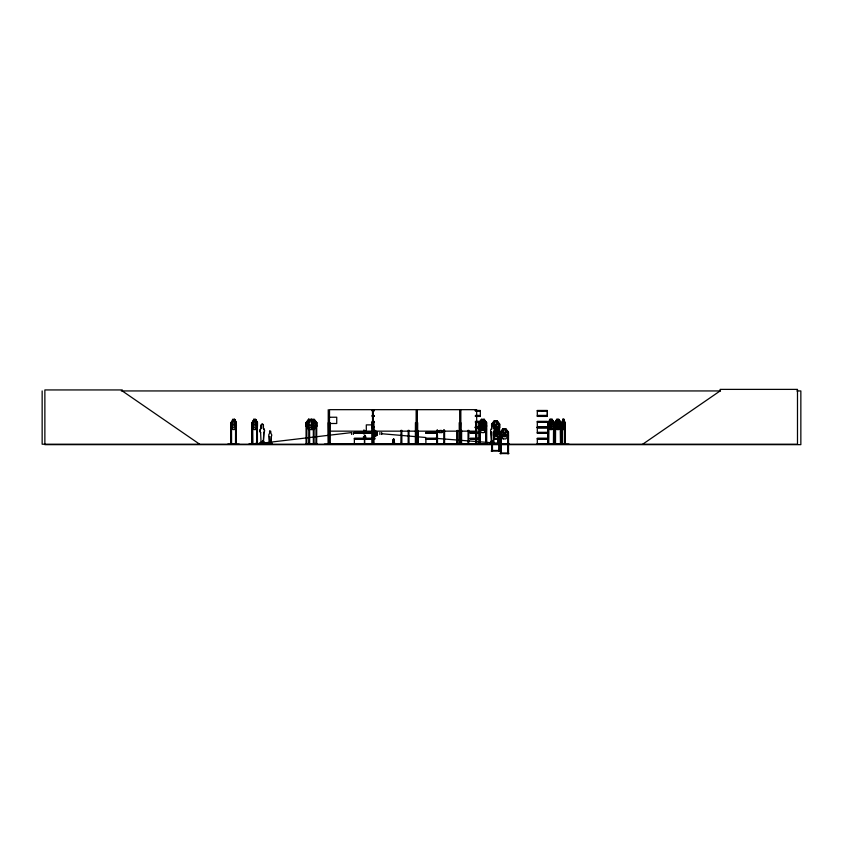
<?xml version="1.0" encoding="UTF-8"?>
<svg xmlns="http://www.w3.org/2000/svg" width="843" height="843" viewBox="0 0 843 843"><rect width="100%" height="100%" fill="white"/><g stroke="black" fill="none" stroke-linecap="round" stroke-linejoin="round"><path stroke-width="1.26" d="M324.355 444.187L332.405 444.092M464.735 444.187L453.566 444.156M562.218 422.606L562.165 444.208M564.599 422.606L565.158 422.722L565.189 444.208M562.566 444.208L562.618 422.459M562.608 422.606L561.881 422.691L561.881 426.105L562.871 429.509L563.946 429.509L564.936 422.691L563.946 419.287L562.871 419.287M235.945 422.606L235.734 444.208M257.041 422.606L256.978 444.208M493.461 442.996L493.977 432.638L493.576 442.996L491.522 442.996L491.111 432.638A2.687 1.949 -90 0 1 491.638 428.413L491.564 424.113L494.261 420.71L496.991 420.71L499.678 424.113L499.678 427.527L496.991 430.931L494.261 430.931M499.794 436.484L499.446 443.386L499.794 436.484A1.791 1.296 -90 0 0 499.52 433.66L499.52 433.66M393.428 444.135L393.639 439.055L392.754 444.135M548.582 422.606L548.477 444.208M553.588 422.606L553.44 444.208M263.279 441.922L263.817 432.638A2.687 2.255 -90 0 0 263.343 428.413L263.343 425.515A1.338 1.128 -90 0 0 262.215 424.166A1.338 1.128 -90 0 0 261.088 425.515L261.088 428.413A2.687 2.255 -90 0 0 260.624 432.638L261.088 442.996M260.708 432.638L260.624 432.638A2.687 2.255 -90 0 1 261.182 428.413L261.182 425.515A1.338 1.128 -90 0 1 262.31 424.166A1.338 1.128 -90 0 1 263.438 425.515L263.438 428.413A2.687 2.255 -90 0 1 263.901 432.638L263.438 442.996L351.594 432.585M270.94 443.386L271.309 436.484L271.003 443.386L269.433 443.386L269.18 436.484A1.791 1.507 -90 0 1 269.497 433.66L269.718 431.1M485.958 422.606L485.789 444.208M313.406 422.606L314.007 422.722L311.373 419.371L312.679 422.722L312.679 425.283L310.941 427.306L309.17 427.306L307.4 425.283L307.4 422.722L308.728 419.371L306.083 422.722L306.062 444.208M492.565 441.774L491.163 441.721M492.428 441.974L491.311 441.447M262.152 441.774L263.279 441.447M262.658 441.532L263.448 441.679M262.7 441.69L262.71 441.848M491.564 442.006L492.164 441.447M498.245 431.5L498.15 433.66A1.791 1.296 -90 0 0 497.95 436.484L498.15 443.386L501.237 443.355M498.656 442.67L497.981 442.406L498.782 442.512M497.992 442.491L498.234 442.364M263.174 441.584L263.343 441.774M270.297 442.67L270.898 442.67M270.951 442.459L270.203 442.512M425.863 444.177L425.905 439.235L435.957 439.235M470.257 444.198L480.341 443.987M562.882 419.371L562.397 425.283L563.05 427.306L563.693 427.306L564.336 425.283L563.851 419.371M558.329 444.135L568.972 444.187M392.585 444.135L393.502 439.055L394.598 444.135M460.763 444.135L460.7 443.534M392.332 444.135L393.46 439.055L392.269 444.135M492.027 441.922L491.163 441.648M492.27 442.006L491.954 441.447M232.837 419.371L231.951 425.283L233.132 427.306L234.301 427.306L235.46 425.283L234.586 419.371M227.81 444.135L239.233 444.208M562.945 419.287L561.912 422.722L561.996 444.208M561.996 422.722L562.966 419.371M270.898 442.364L270.266 442.512L270.772 442.733M492.396 441.679L491.311 441.785L491.68 441.353M549.994 419.371L548.972 425.283L550.331 427.306L551.691 427.306L553.029 425.283L552.028 419.371L554.062 422.722M556.801 419.371L555.779 425.283L557.149 427.306L558.498 427.306L559.847 425.283L558.835 419.371L560.869 422.722L560.995 426.105L558.92 429.509L556.77 429.509L554.694 426.105L554.694 422.691L556.823 419.287L558.92 419.287L560.995 422.691L560.985 444.208M553.577 422.649L554.241 422.722L554.304 444.208M550.563 444.135L537.318 443.861M557.434 444.135L551.712 444.156M269.454 431.5L269.865 430.952M481.606 419.371L480.373 425.283L482.027 427.306L483.671 427.306L485.294 425.283L484.072 419.371L486.559 422.722L486.622 444.208M485.895 422.722L485.895 444.208M480.594 443.797L470.289 443.861M494.304 420.805L492.976 424.145L492.976 426.706M508.508 453.618L508.508 432.101L505.821 428.697L503.134 428.792L501.806 432.132L501.806 434.693L503.587 436.716L505.347 436.716L507.086 434.693L507.086 432.132L505.779 428.792L503.092 428.697L500.405 432.101L500.405 435.515L503.092 438.918L505.821 438.918L508.508 435.515M306.768 444.208L306.894 422.628L306.125 422.722M425.81 444.071L435.968 443.987M547.37 443.998L537.286 444.198M329.371 443.797L329.529 409.666L372.501 409.666L372.669 443.797M416.874 444.187L416.969 409.666L476.664 409.666L476.706 444.208M417.201 444.135L417.38 409.666M460.847 422.722L460.404 443.766M491.163 451.016L500.11 450.994M493.545 428.149L495.052 425.578L493.629 423.007L495.536 425.062L497.381 423.007L495.979 425.567C498.866 428.307 496.58 429.614 495.494 426.063L493.566 428.233M493.545 436.179L495.052 433.608L493.671 431.258M270.318 442.596L270.687 442.491M230.971 444.208L230.95 422.691L232.805 419.287L234.617 419.287L236.346 422.722L236.409 426.105L234.554 429.509L232.742 429.509L230.95 426.105L232.837 429.424M253.901 419.287L252.046 422.691L252.099 444.208L252.984 443.576M255.25 443.355L257.442 443.429L257.431 444.208L257.378 422.722L255.619 419.371L256.557 425.283L255.397 427.306L254.228 427.306L253.048 425.283L253.933 419.371L252.173 422.722L252.173 426.073L253.838 429.509L255.714 429.509L257.452 426.073L257.505 422.691L255.65 419.287L253.838 419.287M255.714 429.509L257.505 426.105M498.413 431.1L498.255 434.725M371.51 444.156L372.585 443.429M548.013 444.208L547.939 422.691L550.015 419.287M556.854 419.371L554.82 422.722L554.81 444.208M552.06 429.509L554.062 426.073M558.867 429.509L560.922 426.073M311.373 424.219L310.477 425.546L309.592 425.546L308.738 424.219L309.592 419.814L310.477 419.814L311.373 422.722M509.298 444.166L489.857 444.208L490.046 442.459L491.806 442.459M490.036 443.998L490.795 444.208M492.807 444.198L492.965 442.459M497.286 444.198L497.17 443.028L498.339 443.028L498.181 443.966M498.729 443.966L499.109 443.028M504.925 444.198L505.083 443.576M505.863 444.187L505.242 444.187M507.728 444.166L507.086 444.187L508.002 443.576L498.118 443.85M508.919 444.166L490.036 443.85L490.447 444.198M479.203 444.208L479.066 422.691L481.606 419.287L484.145 419.287M479.151 422.722L481.638 419.371M486.495 429.182L484.082 432.617L481.532 432.617L479.035 429.213L479.035 425.799L481.574 422.396L484.114 422.396L486.611 425.799L484.04 422.48L481.574 422.48L480.373 428.381L482.027 430.415L483.671 430.415L485.294 428.381L484.072 422.48M484.114 429.509L486.643 426.105L484.145 429.509L481.574 429.509L479.182 426.073M484.04 432.522L486.527 429.182M314.102 426.105L311.415 429.509L311.415 419.287L314.102 422.691L314.07 444.208M308.686 419.287L314.154 419.287L316.842 422.691L316.842 426.105L314.112 429.424L308.728 429.424L306.083 426.073M316.842 426.105L314.154 429.509L308.686 429.509M441.953 432.522L443.945 430.014M444.019 430.056L441.995 432.617L439.277 432.617L437.254 430.056L439.319 432.522M499.583 427.496L496.949 430.847L494.304 430.847M500.616 453.618L500.531 432.132L503.134 428.792M498.93 436.358L496.991 438.961L494.261 438.961M258.432 443.85L249.602 443.576L249.412 444.198M249.602 443.85L250.287 444.008M252.394 422.722L252.584 444.166L252.658 443.429L251.857 443.429M261.383 442.459L261.214 444.198M262.068 444.198L261.773 443.776M261.783 444.177L262.089 444.008M263.848 444.177L264.586 444.198M264.502 444.177L264.987 444.208M270.097 444.071L269.475 444.187L269.634 443.028M269.518 444.187L270.203 444.187M270.919 443.028L271.889 443.028L272.068 444.166M496.516 428.729L498.255 426.706L498.255 424.145L496.949 420.805L499.583 424.145L499.499 451.037M497.676 435.409L496.516 436.758L494.746 436.758L493.566 435.409M498.339 431.1L499.035 430.868M262.331 441.521L263.258 441.584M374.598 436.811L377.106 434.83L377.106 432.185L374.882 431.3M374.64 436.885L377.2 434.872L377.2 432.143L374.64 430.12M642.724 444.208L720.112 390.941L720.112 389.382L797.489 389.382L797.489 444.208L42.15 444.208L42.15 390.941M248.885 444.156L267.663 443.966M249.633 444.008L271.91 444.071M492.428 424.134L491.701 424.177L491.701 429.298M305.904 444.156L306.936 443.429L306.936 444.208M308.654 444.156L308.854 429.045M400.857 444.156L401.057 430.309M500.036 453.566L508.909 453.566M374.882 435.705L377.106 434.83M252.668 422.722L251.909 422.722L251.909 444.208M374.735 434.535L376.673 433.934L376.673 433.049L374.735 432.48M261.088 443.228L252.7 444.208L252.647 422.459M231.551 422.722L230.813 422.722L230.813 444.208M316.041 422.691L316.736 422.722L316.662 444.208M498.877 424.113L499.583 424.177M121.266 390.941L720.512 390.941M796.898 390.941L800.85 390.941L800.85 444.661L44.869 444.661L44.869 389.94L122.256 389.94L122.256 390.941L199.633 444.208M372.195 410.446L374.06 410.457M475.304 410.457L480.341 410.457M537.297 410.457L547.37 410.457M372.216 410.657L374.06 410.657M475.304 410.646L480.341 410.636M547.37 410.636L537.297 410.646L537.318 415.409L547.36 415.409L547.36 410.657M541.807 410.678L542.86 410.678M372.195 410.952L374.039 410.952M475.304 410.962L480.32 410.952M537.318 410.952L547.349 410.952L547.349 415.409M372.206 415.409L374.05 415.409M475.304 415.409L480.331 415.409L480.331 410.657M372.248 415.757L374.113 415.757M476.622 415.757L480.405 415.757M537.244 415.757L547.434 415.757M372.248 416.063L374.113 416.063M476.622 416.063L480.405 416.063M537.244 416.063L547.434 416.063M372.206 416.41L374.05 416.41M475.304 416.41L480.331 416.41M537.307 416.41L547.36 416.41M329.581 417.232L336.736 417.232L336.736 423.502L329.581 423.502M549.963 419.287L552.112 419.287M312.342 419.814L313.217 419.814L314.123 422.722M558.203 419.814L557.465 419.814L556.812 422.722L557.465 425.546L558.835 424.219L558.15 419.814M563.609 419.814C561.217 425.409 564.979 428.202 563.524 419.814M372.206 421.342L374.05 421.342M475.304 421.342L480.162 421.342M537.307 421.342L547.36 421.342M372.248 421.69L374.113 421.69M476.622 421.69L480.225 421.69M537.244 421.69L547.434 421.69M372.248 421.995L374.113 421.995M476.622 421.995L479.72 421.995M537.244 421.995L547.434 421.995M313.301 422.427L313.364 444.208M372.206 422.332L374.05 422.332M475.304 422.332L479.815 422.427M547.36 422.332L537.307 422.332L537.307 427.095M315.999 422.459L315.925 444.208M235.576 422.722L236.409 422.691L234.617 419.287M256.683 422.722L257.505 422.691M328.233 422.722L328.517 444.208L328.57 443.429M329.529 422.722L330.256 422.722L330.256 444.208M372.501 422.722L371.774 422.722L371.858 444.208M373.196 422.722L373.923 422.722L374.007 444.208M416.168 422.722L415.43 422.722L415.357 444.208M416.969 422.722L417.696 422.722L417.612 444.208M460.352 422.722L459.214 422.722L459.298 444.208M476.664 422.722L476.084 422.722L476.084 444.208L476.738 443.429M479.066 422.691L479.983 422.722L480.173 443.766M485.8 422.722L486.653 422.722L484.114 419.287M547.887 422.691L548.751 422.722L548.635 444.208M554.694 422.691L555.611 422.722L555.495 444.208M371.9 424.883L366.305 424.883L366.305 431.152M491.522 425.515L491.638 425.515A1.338 0.969 -90 0 1 492.607 424.166A1.338 0.969 -90 0 1 493.576 425.515L493.576 428.413A2.687 1.949 -90 0 1 493.977 432.638M252.046 426.105L253.901 429.509M554.694 426.105L556.823 429.509M561.996 426.073L562.945 429.509M564.936 426.105L563.851 429.424L562.882 429.424M372.195 426.969L374.039 426.969M475.304 426.958L478.856 426.969M537.318 426.969L547.349 426.969M372.216 427.095L374.06 427.095M475.304 427.095L478.866 427.106M547.37 427.106L537.212 427.232L547.37 427.296M311.921 427.306L313.68 427.306L315.43 425.283L315.43 422.722L314.112 419.371L316.757 422.722M374.06 427.296L372.216 427.538M475.304 427.359L478.866 427.296M537.297 427.527L547.37 427.527L537.297 427.549L537.318 432.311L547.36 432.311M372.195 427.844L374.039 427.844M475.304 427.844L478.856 427.844M537.318 427.844L547.349 427.844M494.261 428.739L496.991 428.739L499.678 432.143L499.678 435.557M494.304 428.824L496.949 428.824L499.583 432.174M232.763 429.424L234.586 429.424M253.869 429.424L255.692 429.424M481.606 429.424L484.103 429.424M549.994 429.424L552.081 429.424M556.801 429.424L558.888 429.424M552.112 429.509L549.963 429.509L547.887 426.105L550.015 429.509M439.761 430.415L441.521 430.415M329.529 431.152L372.501 431.152M373.196 431.152L416.157 431.152M416.969 431.152L476.664 431.152M270.719 431.1L270.94 433.66A1.791 1.507 -90 0 1 271.309 436.484M500.531 432.132L501.29 432.111L501.343 453.618M508.424 432.132L507.644 432.132L507.781 453.618M354.376 432.311L364.429 432.311M364.671 432.311L374.724 432.311M425.905 432.311L435.957 432.311M470.278 432.311L480.331 432.311M354.302 432.649L374.787 432.649M425.841 432.649L436.031 432.649M470.204 432.649L480.405 432.649M491.111 432.638L491.638 442.996M537.244 432.649L547.434 432.649M354.302 432.954L374.787 432.954M425.841 432.954L436.031 432.954M470.204 432.954L480.405 432.954M537.244 432.954L547.434 432.954M354.376 433.302L364.429 433.302M364.671 433.302L374.724 433.302M425.905 433.302L435.957 433.302M470.278 433.302L480.331 433.302M537.307 433.302L547.36 433.302M497.876 436.484L498.224 443.386M363.407 436.653L365.799 436.653M363.407 437.38L365.799 437.38M354.376 438.234L364.429 438.234M364.671 438.234L374.724 438.234M425.905 438.234L435.957 438.234M470.278 438.234L480.331 438.234M537.307 438.234L547.36 438.234M354.302 438.581L374.787 438.581M425.841 438.581L436.031 438.581M470.204 438.581L480.405 438.581M537.244 438.581L547.434 438.581M354.302 438.887L374.787 438.887M425.841 438.887L436.031 438.887M470.204 438.887L480.405 438.887M494.304 438.866L496.949 438.866M537.244 438.887L547.434 438.887M374.724 439.235L364.671 439.235L364.671 443.987M470.278 439.235L480.331 439.235M547.36 439.235L537.307 439.235L537.307 443.987M262.563 441.226L262.563 443.576L262.458 441.226L263.596 441.226L263.596 443.576M271.109 443.776L271.109 442.206L270.34 442.206L270.34 443.776M498.529 442.206L497.844 442.206L497.844 443.776M263.311 442.459L264.776 442.459L264.607 443.966M230.761 443.429L231.572 443.429M235.524 443.429L236.335 443.429M308.77 443.429L309.666 443.429M314.091 443.429L313.196 443.429L313.196 444.208M315.925 443.429L316.82 443.429L316.82 444.208M374.007 443.429L373.112 443.429L373.133 444.208M400.973 443.429L401.869 443.429M408.138 443.429L409.034 443.429L409.034 444.208L408.95 430.309M415.346 443.429L416.273 444.092M416.885 443.429L418.191 443.429M436.611 443.429L437.506 443.429M443.776 443.429L444.777 444.156M457.76 443.429L457.043 443.429L457.075 444.208L457.117 430.488M460.025 443.429L459.129 443.429L459.129 444.208M460.489 443.429L461.732 443.429L461.732 444.208M468.002 443.429L469.003 444.156M479.13 443.429L480.057 443.429M485.789 443.429L486.727 443.429M547.939 443.429L548.825 443.429L548.814 444.208M554.315 443.429L553.43 443.429L553.619 444.208M554.799 443.429L555.685 443.429L555.674 444.208M561.175 443.429L560.289 443.429L560.3 444.208M561.944 443.429L562.597 443.429M564.568 443.429L565.221 443.429M231.351 443.65L235.734 443.65M265.534 443.629L266.736 443.629M306.936 443.65L315.925 443.65M328.233 443.65L460.847 443.65M461.732 443.65L468.002 443.65M479.962 443.65L485.895 443.65M548.635 443.65L553.619 443.65M555.495 443.65L560.479 443.65M562.302 443.65L564.863 443.65M354.387 443.861L364.418 443.861M364.682 443.861L374.714 443.861M425.915 443.861L435.947 443.861M488.255 444.156L485.273 444.135M492.512 450.257L491.617 450.257L491.617 451.037M498.771 450.257L499.667 450.257L499.667 451.037M492.512 450.478L498.771 450.478M501.343 452.839L500.447 452.839L500.447 453.618M508.508 452.839L507.612 452.839L507.612 453.618M501.343 453.06L507.612 453.06M493.724 442.912L502.554 443.966M492.47 442.817L435.81 438.339M425.736 437.506L381.679 433.734M493.566 436.263L495.494 434.082C496.232 437.654 499.13 436.326 495.979 433.587L497.381 431.036L495.536 433.081L494.398 431.11M460.815 444.156L460.847 409.666M498.961 430.868L499.52 431.732L499.119 430.952M365.44 431.395L363.744 430.046L365.367 431.447M493.566 427.38L494.746 428.729M500.489 435.483L503.134 438.834M479.098 426.105L481.606 429.509M552.06 419.287L554.188 422.691L554.199 444.208M496.949 428.824L498.255 432.174M563.872 419.287L564.905 422.722M393.85 439.055L394.777 444.135M555.389 422.533L555.316 444.208M393.755 439.055L394.166 444.135M269.18 436.484L269.497 443.386M564.926 443.429L564.958 444.208M564.852 422.691L564.863 444.208M564.631 422.722L564.599 444.208M562.334 443.429L562.302 444.208M561.09 444.208L561.101 422.722L560.268 422.722L560.479 444.208M560.806 443.429L560.837 444.208M560.542 422.722L560.637 444.208M557.813 419.287L557.813 429.509M555.147 443.429L555.179 444.208M555.052 422.722L554.989 444.208M553.967 443.429L553.946 444.208M553.682 422.722L553.798 444.208M551.006 419.287L551.006 429.509M548.308 443.429L548.287 444.208M548.192 422.722L548.129 444.208M508.34 452.839L508.34 453.618M500.131 443.966L500.131 443.028L498.961 443.028L498.961 443.776M499.983 443.028L499.983 443.776M498.94 450.257L498.94 451.037M498.793 423.871L498.793 432.153M498.856 443.365L498.771 451.037M498.434 442.206L498.529 443.776M497.317 443.028L497.317 443.776M494.493 443.85L494.493 442.459L492.744 442.459L492.744 443.576M494.272 442.459L494.272 443.576L490.278 443.576L490.278 442.459M492.428 443.365L492.512 451.037M492.344 450.257L492.344 451.037M492.091 443.576L492.091 441.226L491.069 441.226L491.069 443.576M491.954 441.226L491.954 443.576M491.701 431.848L491.785 451.037M491.564 432.143L491.564 435.557M491.574 442.459L491.574 443.85M491.195 441.226L491.195 443.576M486.548 422.722L486.443 444.208M486.084 443.429L486.084 444.208M479.772 422.459L479.772 444.208M479.414 443.429L479.393 444.208M479.309 422.722L479.267 444.208M476.421 422.722L476.453 444.208M476.337 422.722L476.295 444.208M468.813 430.309L468.729 444.208M468.171 443.429L468.171 444.208M468.086 430.309L468.002 444.208M461.648 430.309L461.564 444.208M461.005 443.429L461.005 444.208M460.352 409.666L460.352 422.311M459.941 409.666L460.046 444.208M459.856 443.429L459.856 444.208M459.625 430.488L459.709 444.208M459.54 443.429L459.54 444.208M457.696 430.488L457.728 444.208M457.443 430.488L457.486 444.208M457.359 430.488L457.37 444.208M444.588 430.309L444.588 444.208M443.945 443.429L443.945 444.208M443.861 430.309L443.776 444.208M437.422 430.309L437.506 444.208M437.338 443.429L437.338 444.208M436.779 443.429L436.779 444.208M436.695 430.309L436.611 444.208M418.107 430.488L418.191 444.208M418.023 443.429L418.023 444.208M417.78 443.429L417.78 444.208M417.464 443.429L417.464 444.208M417.053 443.429L417.053 444.208M416.073 444.208L416.157 409.666L373.196 409.666L373.28 444.208M415.515 443.429L415.525 444.208M408.307 443.429L408.307 444.208M408.223 430.309L408.138 444.208M401.784 430.309L401.869 444.208M401.7 443.429L401.7 444.208M401.142 443.429L401.142 444.208M381.679 432.47L381.679 434.482M379.887 432.47L379.887 434.482M376.052 444.208L354.355 444.008L354.387 439.235L364.429 439.235L364.429 443.987M373.839 443.429L373.839 444.208M372.416 443.429L372.416 444.208M364.092 432.543L364.092 434.303M353.386 432.448L353.386 434.461M351.594 432.448L351.594 434.461M330.34 444.208L330.34 443.429L328.159 443.429L328.148 444.208M329.95 443.481L329.95 444.156M329.613 443.429L329.613 444.208M328.243 409.666L328.233 444.208M316.093 443.429L316.093 444.208M313.923 443.429L313.933 444.208M309.581 429.045L309.666 444.208M309.497 443.429L309.497 444.208M308.938 443.429L308.938 444.208M271.709 443.028L271.709 443.776L269.001 443.776L269.001 443.028M271.035 442.206L271.088 443.966M270.413 442.206L270.413 443.776M269.802 443.776L269.802 443.028L268.833 443.028L268.833 443.966M264.502 442.459L264.502 443.576L260.445 443.576L260.445 442.459M263.49 441.226L263.49 443.576M261.646 443.576L261.646 442.459L260.181 442.459L260.181 443.85M257.157 422.722L257.157 444.208M256.83 443.429L256.83 444.208M256.683 426.516L256.62 444.208M255.05 443.576L254.965 444.208M252.278 443.429L252.215 444.208M236.282 422.722L236.251 444.208M236.061 422.722L236.061 444.208L235.871 443.429M235.576 426.516L235.524 444.208M231.498 422.448L231.562 444.208M231.298 422.722L231.351 444.208M231.077 422.722L231.077 426.073M231.214 443.429L231.108 444.208M233.406 419.814L232.837 424.219L233.996 425.546L234.596 422.722L233.996 419.814L233.342 419.814M254.512 419.814L253.943 424.219L255.092 425.546L255.692 422.722L255.092 419.814L254.438 419.814M480.942 424.682L482.259 427.264L480.879 429.919L482.681 427.738L484.493 429.919L483.123 427.243L484.43 424.682L482.712 426.737L480.942 424.682M502.46 430.994L503.882 433.565L502.396 436.221L504.335 434.05C505.062 437.612 507.96 436.284 504.809 433.555L506.211 430.994L504.367 433.049L502.46 430.994M550.658 419.814L549.994 424.219L551.333 425.546L552.028 422.722L551.333 419.814L550.658 419.814M482.417 419.814L481.616 424.219L483.239 425.546L484.072 422.722L483.239 419.814L482.417 419.814M482.417 422.923L481.616 427.327L483.239 428.644L484.072 425.831L483.239 422.923L482.386 422.923M495.168 421.237L494.314 425.652L495.168 426.969L496.053 426.969L496.949 424.145L496.053 421.237L495.168 421.237M495.168 429.266L494.314 433.671L495.168 434.999L496.053 434.999L496.949 432.174L496.053 429.266L495.168 429.266M503.998 429.224L503.145 433.639L503.998 434.956L504.883 434.956L505.779 432.132L504.883 429.224L503.998 429.224M308.686 419.287L305.998 422.691L305.998 426.105L308.686 429.509L308.686 419.287M365.367 435.409L363.691 436.737L365.44 435.462M478.866 427.527L475.304 427.527L478.866 427.549"/></g></svg>
